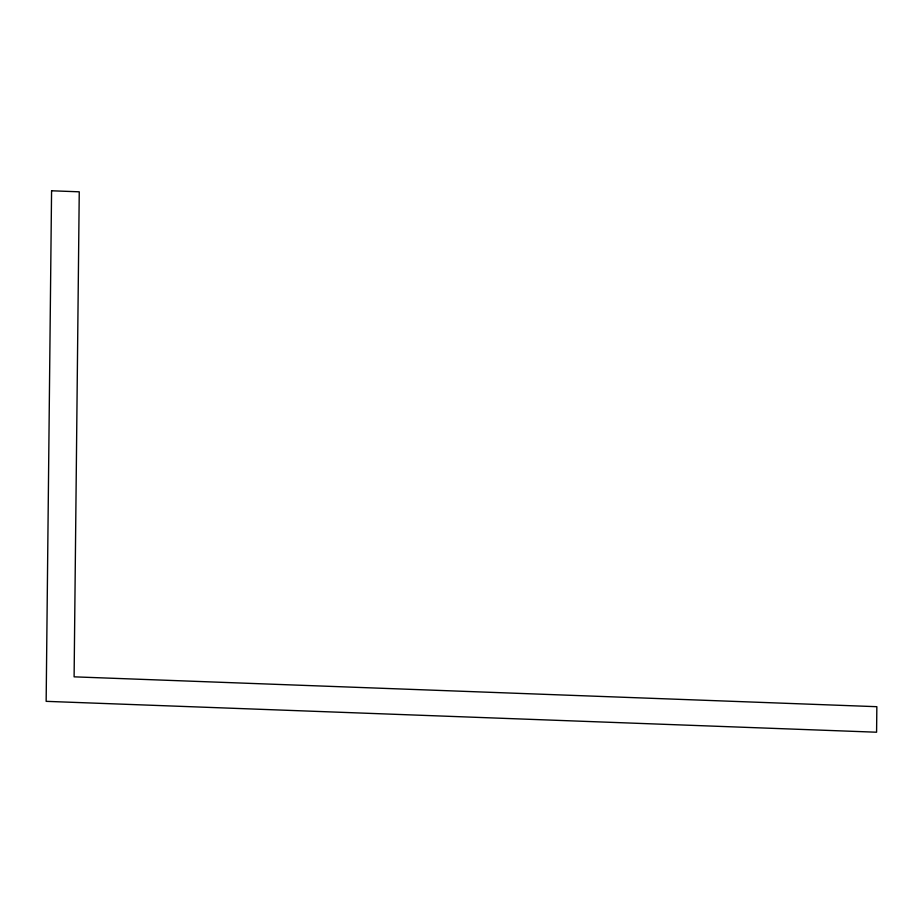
<?xml version="1.0" encoding="UTF-8"?>
<svg xmlns="http://www.w3.org/2000/svg" width="923" height="923" viewBox="0 0 923 923"><rect width="100%" height="100%" fill="white"/><g stroke="black" fill="none" stroke-linecap="round" stroke-linejoin="round"><path stroke-width="1.38" d="M51.573 190.784L46.15 701.342L876.585 732.216L876.85 706.695L74.105 676.836L79.251 191.811L51.573 190.784"/></g></svg>
